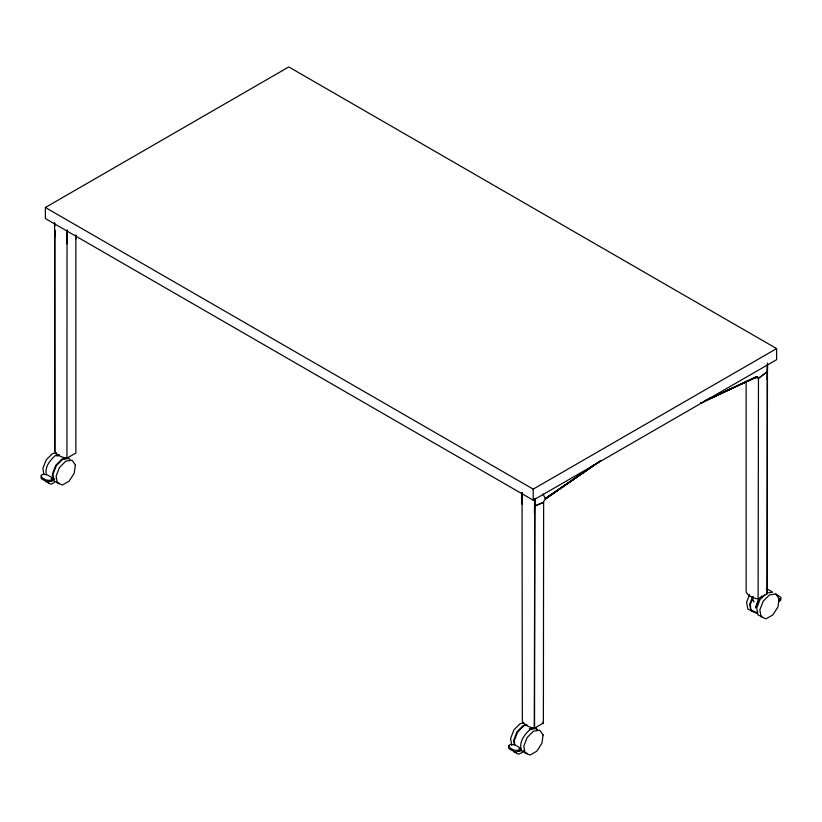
<?xml version="1.0" encoding="UTF-8"?>
<svg xmlns="http://www.w3.org/2000/svg" width="822" height="822" viewBox="0 0 822 822"><rect width="100%" height="100%" fill="white"/><g stroke="black" fill="none" stroke-linecap="round" stroke-linejoin="round"><path stroke-width="1.23" d="M75.86 238.74L75.85 453.097L66.757 458.234A17.283 9.977 0 0 1 54.786 451.319L54.755 230.006M522.032 492.789L522.34 721.264A17.283 9.977 0 0 0 534.31 728.169L534.783 498.718M746.14 381.511L746.15 592.046A17.283 9.977 0 0 0 758.12 598.95L758.47 378.428L767.265 371.76L767.44 364.125M67.229 230.838L67.096 243.867L67.219 230.037M534.793 498.44L534.547 728.158M67.034 230.088L66.942 458.234M534.434 513.863L534.598 498.769M75.829 238.812L75.871 235.102M75.85 238.678L75.901 235.226M767.471 363.118L767.121 593.905L758.357 598.95M767.224 379.466L767.543 364.28M41.326 476.832L41.1 478.24L42.045 479.195L47.768 482.082L51.92 480.962L52.146 479.555L51.211 478.599M509.034 746.859L508.808 748.267L509.743 749.222L515.466 752.109L519.627 750.989L519.853 749.582L518.908 748.626M780.9 598.868L780.674 600.276L778.948 601.262M542.962 493.96L545.274 498.543L600.625 460.772M759.302 598.642L755.593 607.838L758.274 599.916L761.86 596.012M534.649 728.117L543.414 722.98A17.283 9.977 0 0 0 542.931 722.096M753.26 596.844L750.342 604.406L750.763 609.832L757.062 612.873M749.551 594.655L746.623 602.197L747.784 609.133L751.883 610.736M752.664 596.453L749.736 603.995L750.897 610.931L756.024 612.935L757.935 611.835M702.173 402.338L700.847 402.903M597.707 462.95L600.533 460.978M523.48 750.609L522.083 752.5L518.713 754.195L516.154 753.158M54.766 478.918L51.724 481.209L50.327 480.459M764.573 594.943L760.083 599.423L756.743 608.044L757.905 614.979L762.004 616.582M54.807 451.186L54.745 230.417M704.331 401.074L756.353 376.918L706.057 400.335L756.25 377.185L757.648 377.072L758.182 378.449L767.265 371.76L767.214 593.71A17.283 9.977 0 0 0 766.741 592.878M594.09 465.098L545.459 498.892L543.63 501.512L543.383 723.052M594.029 465.139L545.459 498.892L595.395 464.42M545.274 498.543L597.892 462.529M590.124 467.554L594.08 465.047M45.364 207.493L288.799 66.942L776.636 348.6L776.636 359.656L533.201 500.208L45.364 218.549L45.364 207.493L533.201 489.141L776.636 348.6M778.948 599.762L780.674 598.765L780.9 597.368L775.886 594.059M598.57 462.344L599.67 461.717M54.375 482.473L51.005 484.168L48.447 483.131L47.953 480.88M701.464 403.016L756.353 376.918M756.25 377.185L706.057 400.335M519.432 751.236L521.364 750.363M700.621 402.657L701.69 402.575M521.035 749.15L520.018 749.161M708.769 398.526L711.975 397.622M529.245 728.795L535.728 727.953M56.728 455.994L59.112 455.552M56.286 452.963L52.516 453.559L46.227 459.827L42.888 468.448L43.854 474.222M59.4 454.761L55.629 455.357C50.296 459.878 44.234 467.286 46.505 474.736M766.371 593.155L772.659 592.169M523.994 722.99L520.223 723.586L513.935 729.854L510.596 738.475L511.757 745.41M527.108 724.788L523.337 725.384L517.048 731.652L513.709 740.273L514.48 744.896M536.622 728.436L530.344 729.422C524.179 734.406 518.107 743.119 521.878 751.246L526.994 753.25M67.979 457.864L62.02 459.046L55.721 465.344L52.392 473.996L52.803 479.421M526.46 725.343L523.943 725.734L517.644 732.032L514.305 740.684L514.644 745.02M771.683 591.583L766.279 588.48M754.719 377.411L757.648 377.072M758.11 377.688L753.332 377.74M600.379 461.378L600.111 461.286A1.038 0.678 -68.2 0 0 600.45 460.772M756.743 612.965L756.055 612.893M536.191 728.138L537.239 729.967L535.492 727.85M59.287 483.223L54.17 481.219L53.009 474.284L56.348 465.663L62.636 459.395L68.914 458.409L70.25 460.31M45.878 481.641L48.447 482.689M513.586 751.668L516.144 752.716M67.753 457.803L68.329 458.07M522.165 493.488L522.391 504.482M54.612 223.553L54.663 225.824M522.134 492.676L522.371 504.194M54.581 222.741L54.663 226.574M54.488 222.844L54.776 236.942M533.201 489.141L533.201 500.208M543.496 502.396L534.742 506.003L543.496 502.396M75.377 464.964L74.216 473.246L69.089 481.168L62.4 485.021L57.283 483.017L56.122 476.082L59.461 467.471L65.75 461.193L72.038 460.207L75.377 464.964M543.085 734.991L541.924 743.273L536.797 751.195L530.108 755.058L524.991 753.044L523.83 746.109L527.169 737.498L533.457 731.231L539.735 730.234L543.085 734.991M779.112 598.724L777.951 606.996L772.834 614.918L766.145 618.781L761.018 616.777L759.857 609.842L763.206 601.221L769.484 594.953L775.773 593.967L779.112 598.724M41.326 475.332L41.1 476.729L42.045 477.685L46.114 480.038L50.193 480.449L51.92 479.452L52.146 478.055L51.211 477.099L47.131 474.746L43.052 474.335L41.326 475.332M509.034 745.359L508.808 746.756L509.743 747.712L513.822 750.065L517.901 750.476L519.627 749.479L519.853 748.082L518.908 747.126L514.839 744.773L510.76 744.362L509.034 745.359M753.815 601.796L753.178 599.855L753.774 601.766"/></g></svg>
